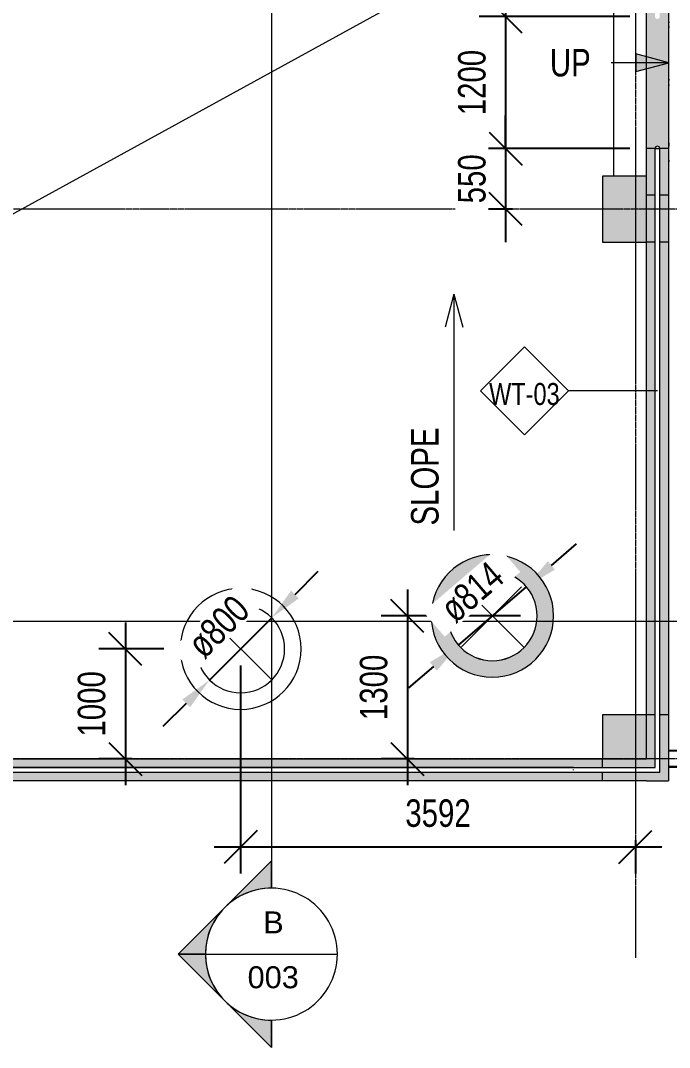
# Model space of a CAD drawing. Header units: millimetres. Extents: x -29259 to 87313, y -139821 to 46728.
# Drawn here: x 41332 to 47237, y -41661 to -32321 of the extents above; entities that cross this region are included whole.
import ezdxf

# ---------------------------------------------------------------- set-up
doc = ezdxf.new("R2010")
doc.units = ezdxf.units.MM
doc.linetypes.add('Grid Line', pattern=[22.225, 12.7, -3.175, 3.175, -3.175])
doc.linetypes.add('Hidden_2_', pattern=[7.14375, 4.7625, -2.38125])
for name, color, linetype, lineweight in [('A-ANNO-DIMS', 211, 'Continuous', 9), ('A-DETL-THIN', 151, 'Continuous', 9), ('A-DOOR', 31, 'Continuous', 9), ('A-FLOR', 192, 'Continuous', 9), ('A-FLOR-HRAL', 11, 'Continuous', 9), ('A-WALL', 113, 'Continuous', 18), ('A-WALL-IDEN', 211, 'Continuous', 9), ('G-ANNO-SYMB', 111, 'Continuous', 9), ('G-ANNO-TEXT', 231, 'Continuous', 9), ('S-BEAM', 12, 'Continuous', 9), ('S-COLS', 52, 'Continuous', 18), ('S-GRID', 8, 'Continuous', 9)]:
    doc.layers.add(name, color=color, linetype=linetype, lineweight=lineweight)
doc.styles.add('Arial_2', font='arial.ttf', dxfattribs={"height": 200})
doc.styles.add('Century Gothic_1', font='GOTHIC.TTF', dxfattribs={"width": 0.8, "height": 250})
doc.styles.add('Century Gothic_2', font='GOTHIC.TTF', dxfattribs={"width": 0.8, "height": 300})
doc.styles.add('Century Gothic_3', font='GOTHIC.TTF', dxfattribs={"width": 0.8, "height": 200})
doc.dimstyles.new('Diagonal_-_2_5mm_Century_Gothic', dxfattribs={"dimscale": 304.8, "dimtxt": 261.042067, "dimasz": 0.984252, "dimexe": 0.787402, "dimexo": 0.492126, "dimgap": 0.574147, "dimtad": 1, "dimdec": 0, "dimzin": 0, "dimdsep": 46, "dimtxsty": 'Century Gothic_1', "dimblk1": 'OBLIQUE', "dimblk2": 'OBLIQUE', "dimsah": 1, "dimcen": 0.09, "dimdle": 0.787402, "dimazin": 0, "dimtfac": 1, "dimtdec": 4, "dimtix": 1, "dimtmove": 0, "dimatfit": 3, "dimfxl": 1, "dimtvp": 1, "dimtfill": 1, "dimtolj": 1, "dimtzin": 0, "dimarcsym": 2})
doc.dimstyles.new('Diameter_-_2_5mm_Century_Gothic', dxfattribs={"dimscale": 304.8, "dimtxt": 261.042067, "dimasz": 0.984252, "dimexe": 0.787402, "dimexo": 0, "dimgap": 0.492126, "dimtad": 1, "dimjust": 3, "dimdec": 0, "dimzin": 0, "dimdsep": 46, "dimtxsty": 'Century Gothic_1', "dimsah": 1, "dimcen": 0.09, "dimdle": 0.787402, "dimazin": 0, "dimtfac": 1, "dimtdec": 4, "dimtix": 1, "dimtmove": 0, "dimatfit": 2, "dimfxl": 1, "dimtvp": 1, "dimtfill": 1, "dimtolj": 1, "dimtzin": 0, "dimarcsym": 2})

# ---------------------------------------------------------------- blocks, each defined once
blk = doc.blocks.new('Roaster Building_ST_RVT2022_detached_rvt-2-TERRACE FLOOR PLAN')
at = {"layer": 'S-COLS', "lineweight": 5}
for points in [[(14100, 4700), (14100, 5300), (13700, 5300), (13700, 4700), (13920.5, 4700)], [(14100, 0), (14100, 400), (13700, 400), (13700, 0), (13920.5, 0)]]:
    blk.add_hatch(color=8, dxfattribs=at).paths.add_polyline_path(points)
at = {"layer": 'A-WALL', "color": 250, "lineweight": 9}
for p, q in [((14100, 5300), (14100, 5550)), ((14178.8, 5550), (14100, 5550)), ((14300, 5550), (14221.2, 5550)), ((14300, 5550), (14300, -200)), ((14100, 4700), (14100, 5300)), ((14100, 400), (14100, 4700)), ((14100, 0), (14100, 400)), ((6300, 0), (13700, 0)), ((13700, 0), (14100, 0)), ((14100, -200), (300, -200)), ((14100, -200), (14300, -200))]:
    blk.add_line(p, q, dxfattribs=at)
for centre, radius, start, end in [((12699, 1299.8), 557, 0, 180), ((12699, 1299.8), 407, 0, 180), ((10408.4, 999.9), 550, 0, 180), ((10408.4, 999.9), 400, 0, 180), ((12699, 1299.8), 557, 180, 360), ((12699, 1299.8), 407, 180, 0), ((10408.4, 999.9), 550, 180, 360), ((10408.4, 999.9), 400, 180, 0)]:
    blk.add_arc(centre, radius, start, end, dxfattribs=at)
at = {"layer": 'S-COLS', "color": 250, "lineweight": 9}
for p, q in [((13700, 5300), (13700, 4700)), ((14100, 5300), (13700, 5300)), ((14100, 4700), (14100, 5300)), ((13700, 4700), (14100, 4700)), ((13700, 400), (13700, 0)), ((14100, 400), (13700, 400)), ((14100, 0), (14100, 400)), ((13700, 0), (14100, 0))]:
    blk.add_line(p, q, dxfattribs=at)
blk = doc.blocks.new('RHS-Rectangular Hollow Section - 250x150x6RHS-1527157-TERRACE FLOOR PLAN')
at = {"layer": 'S-BEAM', "color": 250}
for p, q in [((1437, 75), (-1736.6, 75)), ((-1736.6, -75), (1437, -75))]:
    blk.add_line(p, q, dxfattribs=at)
at = {"layer": 'S-BEAM', "color": 250, "linetype": 'Hidden_2_'}
for p, q in [((1437, 69), (-1736.6, 69)), ((1437, -69), (-1736.6, -69))]:
    blk.add_line(p, q, dxfattribs=at)
blk = doc.blocks.new('RHS-Rectangular Hollow Section - 250x150x6RHS-1532382-TERRACE FLOOR PLAN')
at = {"layer": 'S-BEAM', "color": 250}
for p, q in [((-648.1, 75), (-2147.6, 75)), ((-2147.6, 63), (-2147.6, 73.4)), ((-2147.6, -63), (-2147.6, 63)), ((1028.5, 75), (1018.5, 75)), ((-2147.6, -71.5), (-2147.6, -63)), ((-2147.6, -75), (-648.1, -75)), ((1018.5, -75), (1028.5, -75))]:
    blk.add_line(p, q, dxfattribs=at)
at = {"layer": 'S-BEAM', "color": 250, "linetype": 'Hidden_2_'}
for p, q in [((-648.1, 69), (-2147.6, 69)), ((1028.5, 69), (1018.5, 69)), ((-648.1, -69), (-2147.6, -69)), ((1028.5, -69), (1018.5, -69))]:
    blk.add_line(p, q, dxfattribs=at)
blk = doc.blocks.new('SFC - ISMC100-1532383-TERRACE FLOOR PLAN')
at = {"layer": 'S-BEAM', "color": 250}
for p, q in [((1025, 34.6), (1035, 34.6)), ((1035, -15.4), (1025, -15.4))]:
    blk.add_line(p, q, dxfattribs=at)
at = {"layer": 'S-BEAM', "color": 250, "linetype": 'Hidden_2_'}
blk.add_line((1025, -10.4), (1035, -10.4), dxfattribs=at)
blk = doc.blocks.new('Roaster Building_ST_RVT2022 _SST__rvt-2-TERRACE FLOOR PLAN')
at = {"layer": 'A-WALL', "lineweight": 5}
h = blk.add_hatch(color=10, dxfattribs=at)
h.paths.add_polyline_path([(14300, -200), (14300, 12510.5), (14221.2, 12510.5), (14220.5, 6744.6), (14218.4, 6739.4), (14215, 6735.1), (14210.6, 6731.7), (14205.5, 6729.6), (14200, 6728.8), (14194.5, 6729.6), (14189.4, 6731.7), (14185, 6735.1), (14181.6, 6739.4), (14179.5, 6744.6), (14178.8, 6750), (14178.8, 12510.5), (14100, 12510.5), (14100, -78.9), (14178.8, -78.8), (14179.5, 5555.5), (14181.6, 5560.6), (14185, 5565), (14189.4, 5568.4), (14194.5, 5570.5), (14200, 5571.2), (14205.5, 5570.5), (14210.6, 5568.3), (14215, 5565), (14218.4, 5560.6), (14220.5, 5555.5), (14221.2, 5550), (14220.5, -121.3), (14100, -121.3), (14100, -200), (14169.9, -200)])
h.paths.add_polyline_path([(14169.9, 13293), (14178.8, 13293), (14178.8, 15045.6), (14100, 15045.6), (14100, 13293)])
h.paths.add_polyline_path([(14221.2, 13293), (14300, 13293), (14300, 15045.6), (14221.2, 15045.6), (14221.2, 13360.8)])
h.paths.add_polyline_path([(14221.2, 16144), (14300, 16144), (14300, 17324.9), (14221.2, 17324.9), (14221.2, 16258.9)])
h.paths.add_polyline_path([(14169.9, 16144), (14178.8, 16144), (14178.8, 17324.9), (14100, 17324.9), (14100, 16144)])
at = {"layer": 'A-WALL', "lineweight": 9}
for points in [[(12292, 1299.8), (12298.2, 1370.5), (12316.5, 1439), (12346.5, 1503.3), (12387.2, 1561.5), (12437.4, 1611.6), (12495.5, 1652.3), (12559.8, 1682.3), (12628.3, 1700.7), (12699, 1706.8), (12769.7, 1700.7), (12838.2, 1682.3), (12902.5, 1652.3), (12960.6, 1611.6), (13010.8, 1561.5), (13051.5, 1503.3), (13081.4, 1439), (13099.8, 1370.5), (13106, 1299.8), (13256, 1299.8), (13249.8, 1382.9), (13231.2, 1464), (13200.8, 1541.5), (13159.2, 1613.6), (13107.3, 1678.7), (13046.3, 1735.3), (12977.5, 1782.2), (12902.5, 1818.3), (12822.9, 1842.9), (12740.6, 1855.3), (12657.4, 1855.3), (12575, 1842.9), (12495.5, 1818.3), (12420.5, 1782.2), (12351.7, 1735.3), (12290.7, 1678.7), (12238.8, 1613.6), (12197.2, 1541.5), (12166.7, 1464), (12148.2, 1382.9), (12142, 1299.8), (12174.6, 1299.8)], [(12673.4, 744.4), (12740.6, 744.4), (12822.9, 756.8), (12902.5, 781.3), (12977.5, 817.5), (13046.3, 864.4), (13107.3, 921), (13159.2, 986.1), (13200.8, 1058.2), (13231.2, 1135.7), (13249.8, 1216.8), (13256, 1299.8), (13106, 1299.8), (13099.8, 1229.2), (13081.4, 1160.6), (13051.5, 1096.3), (13010.8, 1038.2), (12960.6, 988.1), (12902.5, 947.4), (12838.2, 917.4), (12769.7, 899), (12699, 892.8), (12628.3, 899), (12559.8, 917.4), (12495.5, 947.4), (12437.4, 988.1), (12383.5, 1043.5), (12346.5, 1096.3), (12316.5, 1160.6), (12298.2, 1229.2), (12292, 1299.8), (12142, 1299.8), (12148.2, 1216.8), (12166.7, 1135.7), (12197.2, 1058.2), (12238.8, 986.1), (12290.7, 921), (12351.7, 864.4), (12424, 815.8), (12495.5, 781.3), (12575, 756.8), (12657.4, 744.4)]]:
    blk.add_hatch(color=50, dxfattribs=at).paths.add_polyline_path(points)
at = {"layer": 'A-WALL', "lineweight": 5}
h = blk.add_hatch(color=10, dxfattribs=at)
h.paths.add_polyline_path([(13920.5, -200), (14100, -200), (14100, -121.3), (300, -121.3), (300, -200), (13671.1, -200)])
h.paths.add_polyline_path([(13920.5, -78.9), (14100, -78.9), (14099.9, 0), (300, 0), (300, -78.9), (13857.7, -78.9)])
at = {"layer": 'S-COLS', "lineweight": 5}
for points in [[(14100, 4700), (14100, 5300), (13700, 5300), (13700, 4700), (13920.5, 4700)], [(14100, 0), (14100, 400), (13700, 400), (13700, 0), (13920.5, 0)]]:
    blk.add_hatch(color=8, dxfattribs=at).paths.add_polyline_path(points)
at = {"layer": 'A-WALL', "color": 255}
for p, q in [((14300, 12510.5), (14300, -200)), ((14100, 5300), (14100, 10699.9)), ((14100, 4700), (14100, 5300)), ((14100, 400), (14100, 4700)), ((14100, 0), (14100, 400)), ((300, 0), (13700, 0)), ((13700, 0), (14100, 0)), ((14100, -200), (300, -200)), ((14100, -200), (14300, -200))]:
    blk.add_line(p, q, dxfattribs=at)
for radius, start, end in [(557, 0, 180), (407, 0, 180), (557, 180, 360), (407, 180, 0)]:
    blk.add_arc((12699, 1299.8), radius, start, end, dxfattribs=at)
at = {"layer": 'S-COLS', "color": 250, "lineweight": 9}
for p, q in [((13700, 5300), (13700, 4700)), ((14100, 5300), (13700, 5300)), ((14100, 4700), (14100, 5300)), ((13700, 4700), (14100, 4700)), ((14100, 400), (13700, 400)), ((13700, 400), (13700, 0)), ((14100, 0), (14100, 400)), ((13700, 0), (14100, 0))]:
    blk.add_line(p, q, dxfattribs=at)
at = {"layer": 'S-BEAM', "color": 250, "lineweight": 9, "rotation": 180}
for name, p in [('SFC - ISMC100-1532383-TERRACE FLOOR PLAN', (15335, 6161.4)), ('RHS-Rectangular Hollow Section - 250x150x6RHS-1532382-TERRACE FLOOR PLAN', (15328.5, 5509.6))]:
    blk.add_blockref(name, p, dxfattribs=at)
at = {"layer": 'S-BEAM', "color": 250, "lineweight": 9}
blk.add_blockref('RHS-Rectangular Hollow Section - 250x150x6RHS-1527157-TERRACE FLOOR PLAN', (16036.6, 0), dxfattribs=at)
blk = doc.blocks.new('LTTS_AT_AR_Door-Passage-Single-Flush - 1200 x 2100mm_FSD 01-919959-TERRACE FLOOR PLAN')
at = {"layer": 'A-DOOR', "lineweight": 18}
for p, q in [((505, -116.3), (505, -106.3)), ((550, -106.3), (550, -116.3))]:
    blk.add_line(p, q, dxfattribs=at)
at = {"layer": 'A-DOOR'}
blk.add_arc((550, -81.4), 1100, 181.30535, 181.82749, dxfattribs=at)
blk = doc.blocks.new('Railing - Dia 42_4mm-V5-TERRACE FLOOR PLAN')
at = {"layer": 'A-FLOR-HRAL'}
blk.add_arc((0, 0), 21.2, 180, 360, dxfattribs=at)
blk = doc.blocks.new('Railing - Railing-893118-TERRACE FLOOR PLAN')
at = {"rotation": 180}
blk.add_blockref('Railing - Dia 42_4mm-V5-TERRACE FLOOR PLAN', (14200, 5550), dxfattribs=at)
blk = doc.blocks.new('Top Rail Type - Top Rail_Internal_-893323-TERRACE FLOOR PLAN')
at = {"layer": 'A-FLOR-HRAL'}
for p, q in [((13436.8, -78.9), (200, -78.9)), ((200, -102.4), (200, -97.7)), ((200, -121.3), (13436.8, -121.3)), ((13436.8, -102.4), (13436.8, -97.7))]:
    blk.add_line(p, q, dxfattribs=at)
blk = doc.blocks.new('Top Rail Type - Top Rail_Internal_-V6-TERRACE FLOOR PLAN')
at = {"layer": 'A-FLOR-HRAL'}
for p, q in [((14178.8, 5550), (14221.2, 5550)), ((14178.8, -78.9), (14178.8, 5550)), ((14221.2, -121.3), (14221.2, 5550)), ((200, -78.9), (14178.8, -78.9)), ((200, -121.3), (14221.2, -121.3))]:
    blk.add_line(p, q, dxfattribs=at)
blk = doc.blocks.new('Section - M_Section Head - Filled-1049-TERRACE FLOOR PLAN')
at = {"layer": 'G-ANNO-SYMB'}
h = blk.add_hatch(color=256, dxfattribs=at)
edge = h.paths.add_edge_path()
edge.add_line((-6, 8.485), (-6, 6))
edge.add_arc((-6, 0), 6, 90, 135)
edge.add_line((-10.243, 4.243), (-6, 8.485))
h = blk.add_hatch(color=256, dxfattribs=at)
edge = h.paths.add_edge_path()
edge.add_line((-6, 8.485), (-1.757, 4.243))
edge.add_arc((-6, 0), 6, 45, 90)
edge.add_line((-6, 6), (-6, 8.485))
h = blk.add_hatch(color=256, dxfattribs=at)
edge = h.paths.add_edge_path()
edge.add_line((-14.485, 0), (-10.243, 4.243))
edge.add_arc((-6, 0), 6, 135, 180)
edge.add_line((-12, 0), (-14.485, 0))
h = blk.add_hatch(color=256, dxfattribs=at)
edge = h.paths.add_edge_path()
edge.add_line((2.485, 0), (0, 0))
edge.add_arc((-6, 0), 6, 360, 405)
edge.add_line((-1.757, 4.243), (2.485, 0))
for p, q in [((-6, 8.485), (-14.485, 0)), ((-6, 8.485), (-10.243, 4.243)), ((-6, 8.485), (2.485, 0)), ((-6, 6), (-6, 8.485)), ((-6, 8.485), (-6, 6)), ((-1.757, 4.243), (-6, 8.485)), ((-10.243, 4.243), (-14.485, 0)), ((2.485, 0), (-1.757, 4.243)), ((-14.485, 0), (-12, 0)), ((0, 0), (2.485, 0)), ((-12, 0), (-14.485, 0)), ((0, 0), (2.485, 0))]:
    blk.add_line(p, q, dxfattribs=at)
for start, end in [(360, 180), (90, 135), (45, 90), (135, 180), (360, 45), (180, 360)]:
    blk.add_arc((-6, 0), 6, start, end, dxfattribs=at)
blk = doc.blocks.new('_Oblique')
at = {"color": 0, "linetype": 'ByBlock', "lineweight": -2}
blk.add_line((-0.5, -0.5), (0.5, 0.5), dxfattribs=at)
blk = doc.blocks.new('*D464')
at = {"layer": 'A-ANNO-DIMS', "color": 0, "lineweight": -2, "transparency": 16777216}
for p, q in [((42286.3, -37796), (42286.3, -39276)), ((42635, -38036), (42046.3, -38036)), ((42348.4, -39036), (42046.3, -39036))]:
    blk.add_line(p, q, dxfattribs=at)
at = {"layer": 'Defpoints', "color": 0, "transparency": 16777216}
for p in [(42785, -38036), (42286.3, -39036), (42498.4, -39036)]:
    blk.add_point(p, dxfattribs=at)
at = {"layer": 'A-ANNO-DIMS', "color": 0, "lineweight": -2, "transparency": 16777216, "xscale": 299.9999999999999, "yscale": 299.9999999999999, "zscale": 299.9999999999999}
for p, rotation in [((42286.3, -38036), 90), ((42286.3, -39036), 270)]:
    blk.add_blockref('_Oblique', p, dxfattribs=dict(at, rotation=rotation))
at = {"layer": 'A-ANNO-DIMS', "color": 0, "transparency": 16777216, "insert": (41980, -38536), "char_height": 250, "width": 735.89, "attachment_point": 5, "rotation": 90, "style": 'Century Gothic_1', "bg_fill": 3, "box_fill_scale": 1.1, "bg_fill_color": 256, "bg_fill_true_color": 13158600, "bg_fill_transparency": 0}
blk.add_mtext('\\A1;1000', dxfattribs=at)
blk = doc.blocks.new('*D465')
at = {"layer": 'A-ANNO-DIMS', "color": 0, "lineweight": -2, "transparency": 16777216}
for p, q in [((44852.6, -37496.1), (44852.6, -39276)), ((45882.5, -37736.1), (44612.6, -37736.1)), ((44914.7, -39036), (44612.6, -39036))]:
    blk.add_line(p, q, dxfattribs=at)
at = {"layer": 'Defpoints', "color": 0, "transparency": 16777216}
for p in [(46032.5, -37736.1), (44852.6, -39036), (45064.7, -39036)]:
    blk.add_point(p, dxfattribs=at)
at = {"layer": 'A-ANNO-DIMS', "color": 0, "lineweight": -2, "transparency": 16777216, "xscale": 299.9999999999999, "yscale": 299.9999999999999, "zscale": 299.9999999999999}
for p, rotation in [((44852.6, -37736.1), 90), ((44852.6, -39036), 270)]:
    blk.add_blockref('_Oblique', p, dxfattribs=dict(at, rotation=rotation))
at = {"layer": 'A-ANNO-DIMS', "color": 0, "transparency": 16777216, "insert": (44546.3, -38386), "char_height": 250, "width": 735.89, "attachment_point": 5, "rotation": 90, "style": 'Century Gothic_1', "bg_fill": 3, "box_fill_scale": 1.1, "bg_fill_color": 256, "bg_fill_true_color": 13158600, "bg_fill_transparency": 0}
blk.add_mtext('\\A1;1300', dxfattribs=at)
blk = doc.blocks.new('*D466')
at = {"layer": 'A-ANNO-DIMS', "color": 0, "lineweight": -2, "transparency": 16777216}
for p, q in [((43335, -38186), (43335, -40077.4)), ((46926.6, -39775.2), (46926.6, -40077.4)), ((43095, -39837.4), (47166.6, -39837.4))]:
    blk.add_line(p, q, dxfattribs=at)
at = {"layer": 'Defpoints', "color": 0, "transparency": 16777216}
for p in [(43335, -38036), (46926.6, -39625.2), (46926.6, -39837.4)]:
    blk.add_point(p, dxfattribs=at)
at = {"layer": 'A-ANNO-DIMS', "color": 0, "lineweight": -2, "transparency": 16777216, "xscale": 299.9999999999999, "yscale": 299.9999999999999, "zscale": 299.9999999999999, "rotation": 180}
blk.add_blockref('_Oblique', (43335, -39837.4), dxfattribs=at)
at = {"layer": 'A-ANNO-DIMS', "color": 0, "lineweight": -2, "transparency": 16777216, "xscale": 299.9999999999999, "yscale": 299.9999999999999, "zscale": 299.9999999999999}
blk.add_blockref('_Oblique', (46926.6, -39837.4), dxfattribs=at)
at = {"layer": 'A-ANNO-DIMS', "color": 0, "transparency": 16777216, "insert": (45130.8, -39531.1), "char_height": 250, "width": 735.89, "attachment_point": 5, "style": 'Century Gothic_1', "bg_fill": 3, "box_fill_scale": 1.1, "bg_fill_color": 256, "bg_fill_true_color": 13158600, "bg_fill_transparency": 0}
blk.add_mtext('\\A1;3592', dxfattribs=at)
blk = doc.blocks.new('*D469')
at = {"layer": 'A-ANNO-DIMS', "color": 0, "lineweight": -2, "transparency": 16777216}
for p, q in [((43829.8, -37541), (44041.9, -37328.8)), ((43617.7, -37753.1), (43052.2, -38318.9)), ((42840.2, -38531.1), (42628.1, -38743.2))]:
    blk.add_line(p, q, dxfattribs=at)
at = {"layer": 'A-ANNO-DIMS', "color": 0, "transparency": 16777216}
for points in [[(43794.4, -37505.6), (43865.1, -37576.3), (43617.7, -37753.1)], [(42804.8, -38495.7), (42875.5, -38566.4), (43052.2, -38318.9)]]:
    blk.add_solid(points, dxfattribs=at)
at = {"layer": 'Defpoints', "color": 0, "transparency": 16777216}
for p in [(43617.7, -37753.1), (43052.2, -38318.9)]:
    blk.add_point(p, dxfattribs=at)
at = {"layer": 'A-ANNO-DIMS', "color": 0, "transparency": 16777216, "insert": (43133.3, -37834.4), "char_height": 250, "width": 855.224, "attachment_point": 5, "rotation": 45.0142, "style": 'Century Gothic_1', "bg_fill": 3, "box_fill_scale": 1.1, "bg_fill_color": 256, "bg_fill_true_color": 13158600, "bg_fill_transparency": 0}
blk.add_mtext('\\A1;ø800', dxfattribs=at)
blk = doc.blocks.new('*D470')
at = {"layer": 'A-ANNO-DIMS', "color": 0, "lineweight": -2, "transparency": 16777216}
for p, q in [((46162.5, -37276.2), (46390.4, -37081)), ((45316.5, -38000.8), (45934.7, -37471.3)), ((45088.7, -38195.9), (44860.8, -38391.1))]:
    blk.add_line(p, q, dxfattribs=at)
at = {"layer": 'A-ANNO-DIMS', "color": 0, "transparency": 16777216}
for points in [[(46130, -37238.2), (46195.1, -37314.2), (45934.7, -37471.3)], [(45056.2, -38157.9), (45121.2, -38233.9), (45316.5, -38000.8)]]:
    blk.add_solid(points, dxfattribs=at)
at = {"layer": 'Defpoints', "color": 0, "transparency": 16777216}
for p in [(45934.7, -37471.3), (45316.5, -38000.8)]:
    blk.add_point(p, dxfattribs=at)
at = {"layer": 'A-ANNO-DIMS', "color": 0, "transparency": 16777216, "insert": (45440.1, -37519.4), "char_height": 250, "width": 855.224, "attachment_point": 5, "rotation": 40.57991, "style": 'Century Gothic_1', "bg_fill": 3, "box_fill_scale": 1.1, "bg_fill_color": 256, "bg_fill_true_color": 13158600, "bg_fill_transparency": 0}
blk.add_mtext('\\A1;ø814', dxfattribs=at)
blk = doc.blocks.new('M_Wall Tag - 8mm-36225-TERRACE FLOOR PLAN')
at = {"layer": 'A-WALL-IDEN'}
for p, q in [((-4, 0), (0, 4)), ((0, 4), (4, 0)), ((-4, 0), (0, -4)), ((4, 0), (0, -4))]:
    blk.add_line(p, q, dxfattribs=at)
blk = doc.blocks.new('*D471')
at = {"layer": 'A-ANNO-DIMS', "color": 0, "lineweight": -2, "transparency": 16777216}
for p, q in [((45746.2, -32045.9), (45746.2, -33725.9)), ((46876.6, -32285.9), (45506.2, -32285.9)), ((46876.6, -33485.9), (45506.2, -33485.9))]:
    blk.add_line(p, q, dxfattribs=at)
at = {"layer": 'Defpoints', "color": 0, "transparency": 16777216}
for p in [(47026.6, -32285.9), (45746.2, -33485.9), (47026.6, -33485.9)]:
    blk.add_point(p, dxfattribs=at)
at = {"layer": 'A-ANNO-DIMS', "color": 0, "lineweight": -2, "transparency": 16777216, "xscale": 299.9999999999999, "yscale": 299.9999999999999, "zscale": 299.9999999999999}
for p, rotation in [((45746.2, -32285.9), 90), ((45746.2, -33485.9), 270)]:
    blk.add_blockref('_Oblique', p, dxfattribs=dict(at, rotation=rotation))
at = {"layer": 'A-ANNO-DIMS', "color": 0, "transparency": 16777216, "insert": (45439.9, -32885.9), "char_height": 250, "width": 735.89, "attachment_point": 5, "rotation": 90, "style": 'Century Gothic_1', "bg_fill": 3, "box_fill_scale": 1.1, "bg_fill_color": 256, "bg_fill_true_color": 13158600, "bg_fill_transparency": 0}
blk.add_mtext('\\A1;1200', dxfattribs=at)
blk = doc.blocks.new('*D472')
at = {"layer": 'A-ANNO-DIMS', "color": 0, "lineweight": -2, "transparency": 16777216}
for p, q in [((45746.2, -33485.9), (45746.2, -33185.9)), ((46876.6, -33485.9), (45506.2, -33485.9)), ((45746.2, -33485.9), (45746.2, -34035.9)), ((45808.3, -34035.9), (45506.2, -34035.9)), ((45746.2, -34035.9), (45746.2, -34335.9))]:
    blk.add_line(p, q, dxfattribs=at)
at = {"layer": 'Defpoints', "color": 0, "transparency": 16777216}
for p in [(47026.6, -33485.9), (45746.2, -34035.9), (45958.3, -34035.9)]:
    blk.add_point(p, dxfattribs=at)
at = {"layer": 'A-ANNO-DIMS', "color": 0, "lineweight": -2, "transparency": 16777216, "xscale": 299.9999999999999, "yscale": 299.9999999999999, "zscale": 299.9999999999999}
for p, rotation in [((45746.2, -33485.9), 270), ((45746.2, -34035.9), 90)]:
    blk.add_blockref('_Oblique', p, dxfattribs=dict(at, rotation=rotation))
at = {"layer": 'A-ANNO-DIMS', "color": 0, "transparency": 16777216, "insert": (45439.9, -33760.9), "char_height": 250, "width": 551.918, "attachment_point": 5, "rotation": 90, "style": 'Century Gothic_1', "bg_fill": 3, "box_fill_scale": 1.1, "bg_fill_color": 256, "bg_fill_true_color": 13158600, "bg_fill_transparency": 0}
blk.add_mtext('\\A1;550', dxfattribs=at)

msp = doc.modelspace()

# ---------------------------------------------------------------- hatches: boundary and pattern name
at = {"layer": 'G-ANNO-TEXT'}
msp.add_hatch(color=250, dxfattribs=at).paths.add_polyline_path([(47229.6, -32704.6), (46929.6, -32624.2), (46929.6, -32785)])

# ---------------------------------------------------------------- linework, layer by layer
at = {"layer": 'A-DETL-THIN'}
for p, q in [((45337.9, -37448.3), (45913.4, -38023.8)), ((45891.5, -37471.6), (45345.7, -38017.4)), ((43617.8, -37753.2), (43052.2, -38318.8)), ((43052.2, -37753.2), (43617.8, -38318.8))]:
    msp.add_line(p, q, dxfattribs=at)
at = {"layer": 'A-FLOR'}
msp.add_line((46726.6, -31935.9), (46726.6, -33735.9), dxfattribs=at)
at = {"layer": 'A-WALL', "lineweight": 9}
for p, q in [((47026.6, -33910.9), (47026.6, -33485.9)), ((47105.4, -33485.9), (47026.6, -33485.9)), ((47226.6, -33485.9), (47147.8, -33485.9)), ((47226.6, -33485.9), (47226.6, -33910.9)), ((47105.4, -33910.9), (47026.6, -33910.9)), ((47226.6, -33910.9), (47147.8, -33910.9)), ((47026.6, -38636), (47026.6, -34335.9)), ((47105.4, -34335.9), (47026.6, -34335.9)), ((47226.6, -34335.9), (47147.8, -34335.9)), ((47226.6, -34335.9), (47226.6, -38636)), ((47105.4, -38636), (47026.6, -38636)), ((47226.6, -38636), (47147.8, -38636)), ((39226.6, -39036), (46626.6, -39036)), ((46626.6, -39114.8), (46626.6, -39036)), ((46626.6, -39236), (46626.6, -39157.2)), ((46626.6, -39236), (39226.6, -39236))]:
    msp.add_line(p, q, dxfattribs=at)
for centre, radius, start, end in [((45625.6, -37736.1), 406.9, 0, 180), ((43335, -38036), 399.9, 0, 180), ((45625.6, -37736.1), 406.9, 180, 0), ((43335, -38036), 399.9, 180, 0)]:
    msp.add_arc(centre, radius, start, end, dxfattribs=at)
at = {"layer": 'A-WALL-IDEN'}
msp.add_line((47126.6, -35687.9), (46317.8, -35687.9), dxfattribs=at)
at = {"layer": 'G-ANNO-SYMB'}
for p, q in [((43615, -15650.1), (43615, -40212.1)), ((25265.4, -37783.6), (52964.7, -37783.6)), ((43015, -40812.1), (44215, -40812.1))]:
    msp.add_line(p, q, dxfattribs=at)
at = {"layer": 'G-ANNO-TEXT', "color": 250}
for p, q in [((45119.7, -31964), (33917.1, -38114.1)), ((47229.6, -32704.6), (46929.6, -32624.2)), ((46929.6, -32624.2), (46929.6, -32785)), ((46711.8, -32704.6), (46706.3, -32704.6)), ((47229.6, -32704.6), (46711.8, -32704.6)), ((46929.6, -32785), (47229.6, -32704.6)), ((45275, -34811.2), (45194.6, -35111.2)), ((45275, -34811.2), (45355.4, -35111.2)), ((45275, -34811.2), (45275, -36957.9))]:
    msp.add_line(p, q, dxfattribs=at)
at = {"layer": 'S-GRID', "linetype": 'Grid Line'}
for p, q in [((46926.6, -15573.3), (46926.6, -40847)), ((53373.2, -34035.9), (24486.9, -34035.9)), ((53373.2, -39035.9), (24486.9, -39035.9))]:
    msp.add_line(p, q, dxfattribs=at)

# ---------------------------------------------------------------- block references
at = {"color": 10, "lineweight": 5}
for name in ['Roaster Building_ST_RVT2022_detached_rvt-2-TERRACE FLOOR PLAN', 'Roaster Building_ST_RVT2022 _SST__rvt-2-TERRACE FLOOR PLAN']:
    msp.add_blockref(name, (32926.6, -39035.9), dxfattribs=at)
at = {"layer": 'A-DOOR', "rotation": 90}
msp.add_blockref('LTTS_AT_AR_Door-Passage-Single-Flush - 1200 x 2100mm_FSD 01-919959-TERRACE FLOOR PLAN', (47120.3, -32885.9), dxfattribs=at)
at = {"layer": 'A-FLOR-HRAL'}
for name in ['Railing - Railing-893118-TERRACE FLOOR PLAN', 'Top Rail Type - Top Rail_Internal_-V6-TERRACE FLOOR PLAN', 'Top Rail Type - Top Rail_Internal_-893323-TERRACE FLOOR PLAN']:
    msp.add_blockref(name, (32926.6, -39035.9), dxfattribs=at)
at = {"layer": 'A-WALL-IDEN', "xscale": 99.99999999999993, "yscale": 99.99999999999993, "zscale": 99.99999999999993}
msp.add_blockref('M_Wall Tag - 8mm-36225-TERRACE FLOOR PLAN', (45917.8, -35687.9), dxfattribs=at)
at = {"layer": 'G-ANNO-SYMB', "xscale": 99.99999999999993, "yscale": 99.99999999999993, "zscale": 99.99999999999993, "rotation": 89.99999999999947}
msp.add_blockref('Section - M_Section Head - Filled-1049-TERRACE FLOOR PLAN', (43615, -40212.1), dxfattribs=at)

# ---------------------------------------------------------------- texts
at = {"layer": 'A-WALL-IDEN', "insert": (45595.6, -35617.7), "char_height": 200, "width": 776.033, "attachment_point": 1, "style": 'Century Gothic_3'}
msp.add_mtext('WT-03', dxfattribs=at)
at = {"layer": 'G-ANNO-SYMB', "char_height": 200, "attachment_point": 1, "style": 'Arial_2'}
for s, insert, width in [('B', (43540.3, -40423.2), 232.489), ('003', (43398.3, -40922.1), 577.215)]:
    msp.add_mtext(s, dxfattribs=dict(at, insert=insert, width=width))
at = {"layer": 'G-ANNO-TEXT', "color": 7, "insert": (46148.6, -32579.6), "char_height": 250, "width": 429.704, "attachment_point": 1, "style": 'Century Gothic_2'}
msp.add_mtext('UP', dxfattribs=at)
at = {"layer": 'G-ANNO-TEXT', "color": 7, "insert": (44885.6, -36914), "char_height": 250, "width": 1090.295, "attachment_point": 1, "rotation": 90, "style": 'Century Gothic_2'}
msp.add_mtext('SLOPE ', dxfattribs=at)

# ---------------------------------------------------------------- next in the draw order: dimensions: what is measured, and where the dimension line sits
at = {"layer": 'A-ANNO-DIMS'}
for base, p1, p2, override, picture, middle in [((45746.2, -33485.9), (47026.6, -32285.9), (47026.6, -33485.9), {"dimpost": '<>', "dimfxl": 1200.041184}, '*D471', (45439.9, -32885.9)), ((44852.6, -39036), (46032.5, -37736.1), (45064.7, -39036), {"dimpost": '<>', "dimfxl": 1620.628209}, '*D465', (44546.3, -38386)), ((42286.3, -39036), (42785, -38036), (42498.4, -39036), {"dimpost": '<>', "dimfxl": 1040.220279}, '*D464', (41980, -38536))]:
    dim = msp.add_linear_dim(base=base, p1=p1, p2=p2, angle=90, dimstyle='Diagonal_-_2_5mm_Century_Gothic', override=override, dxfattribs=at)
    dim.commit()
    dim.dimension.update_dxf_attribs({"geometry": picture, "text_midpoint": middle})

# ---------------------------------------------------------------- next in the draw order: dimensions: what is measured, and where the dimension line sits
dim = msp.add_linear_dim(base=(45746.2, -34035.9), p1=(47026.6, -33485.9), p2=(45958.3, -34035.9), angle=90, dimstyle='Diagonal_-_2_5mm_Century_Gothic', override={"dimpost": '<>', "dimfxl": 1201.589203}, dxfattribs=at)
dim.commit()
dim.dimension.update_dxf_attribs({"geometry": '*D472', "text_midpoint": (45439.9, -33760.9)})
dim = msp.add_linear_dim(base=(46926.6, -39837.4), p1=(43335, -38036), p2=(46926.6, -39625.2), dimstyle='Diagonal_-_2_5mm_Century_Gothic', override={"dimpost": '<>', "dimfxl": 3927.543513}, dxfattribs=at)
dim.commit()
dim.dimension.update_dxf_attribs({"geometry": '*D466', "text_midpoint": (45130.8, -39531.1)})

# ---------------------------------------------------------------- next in the draw order: dimensions: what is measured, and where the dimension line sits
for p1, p2, picture, middle in [((45316.5, -38000.8), (45934.7, -37471.3), '*D470', (45440.1, -37519.4)), ((43617.7, -37753.1), (43052.2, -38318.9), '*D469', (43133.3, -37834.4))]:
    dim = msp.add_diameter_dim_2p(p1=p1, p2=p2, dimstyle='Diameter_-_2_5mm_Century_Gothic', override={"dimpost": 'ø<>'}, dxfattribs=at)
    dim.commit()
    dim.dimension.update_dxf_attribs({"geometry": picture, "text_midpoint": middle})

doc.saveas('drawing.dxf')
